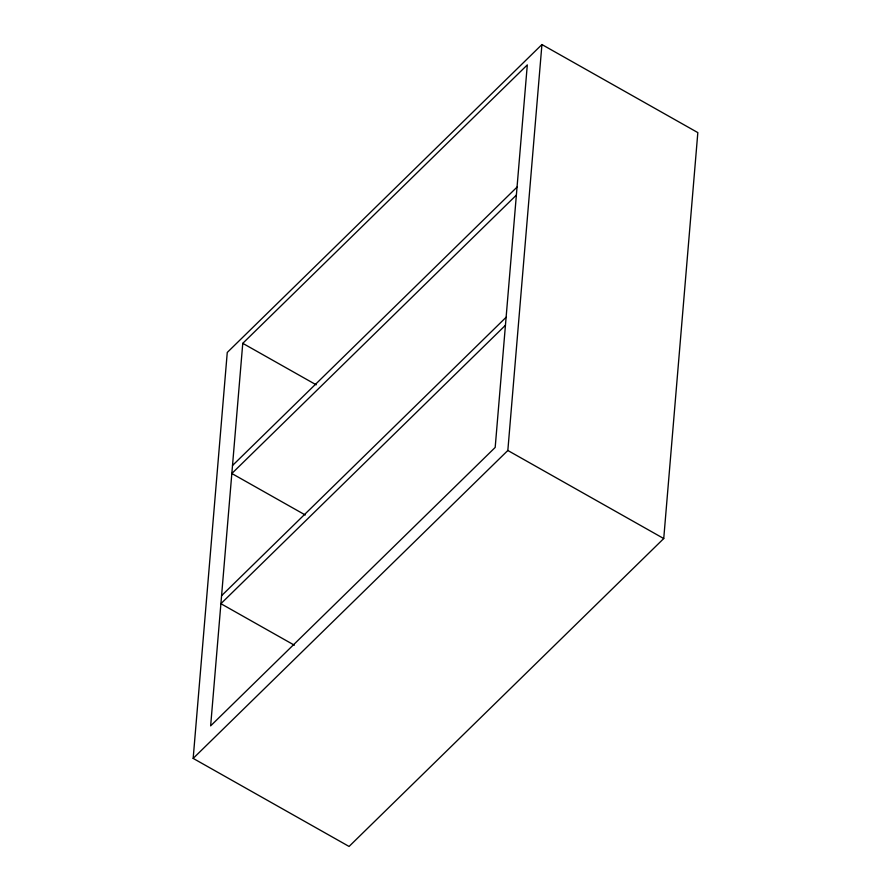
<?xml version="1.0" encoding="UTF-8"?>
<svg xmlns="http://www.w3.org/2000/svg" width="891" height="891" viewBox="0 0 891 891"><rect width="100%" height="100%" fill="white"/><g stroke="black" fill="none" stroke-linecap="round" stroke-linejoin="round"><path stroke-width="1.34" d="M193.169 758.397L227.261 352.457L541.928 44.55L697.831 132.603L663.739 538.543L349.072 846.45L193.169 758.397L507.837 450.49L541.928 44.55M242.764 343.336L210.644 725.864L495.184 447.438L527.305 64.909L242.764 343.336L316.227 384.823M232.506 465.514L517.047 187.088M516.379 195.096L231.838 473.511L305.29 514.998M221.581 595.689L506.121 317.263M505.442 325.271L220.901 603.697L294.364 645.184M507.837 450.49L663.739 538.543"/></g></svg>
